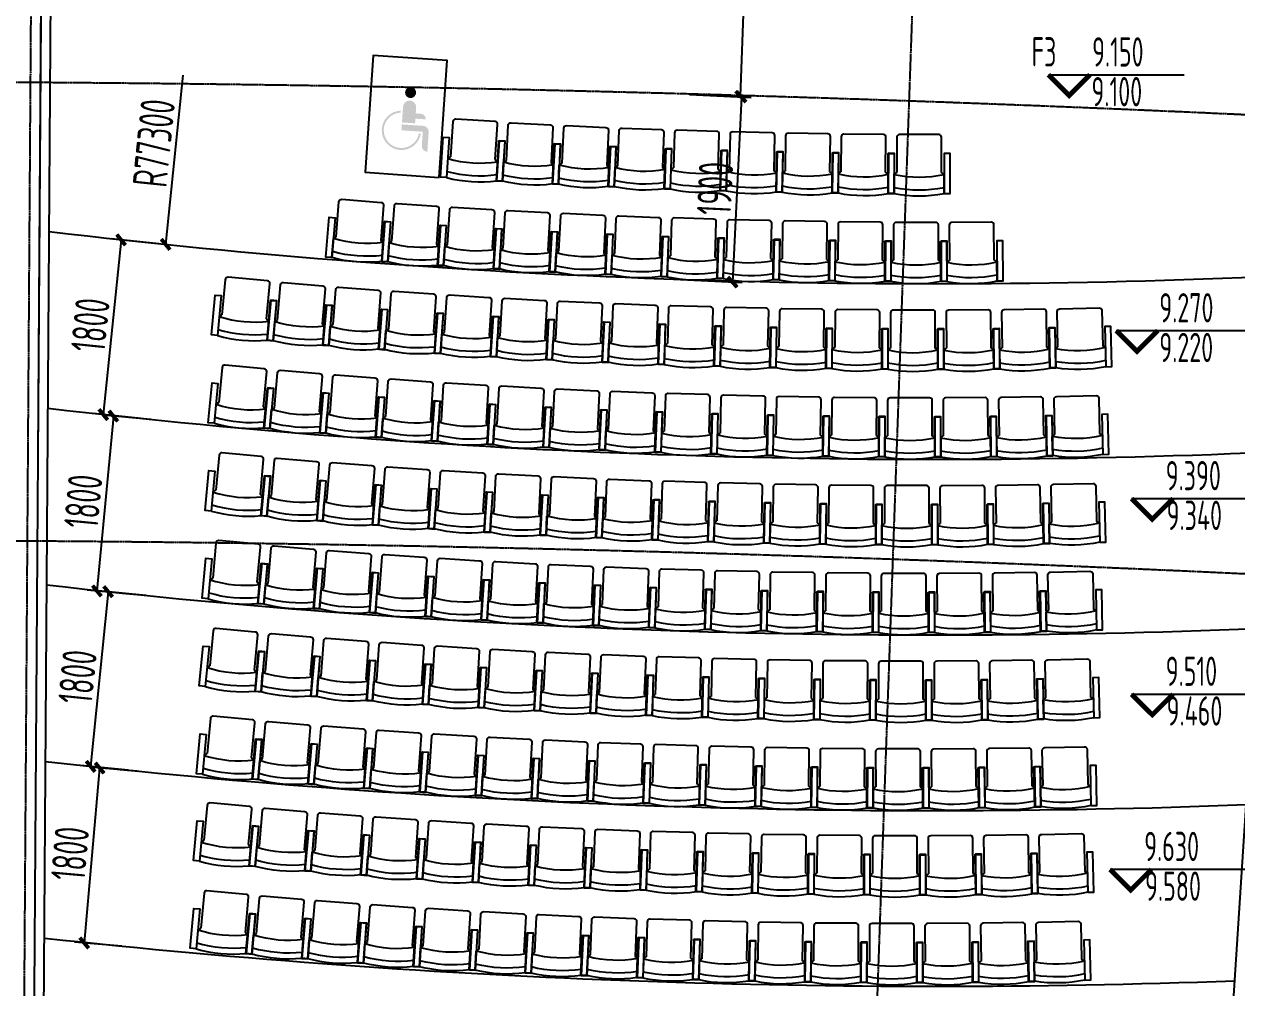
# Model space of a CAD drawing. Header units: millimetres. Extents: x 11515858 to 24947533, y -12764720 to -6305528.
# Drawn here: x 11780788 to 11793209, y -6390063 to -6380189 of the extents above; entities that cross this region are included whole.
import ezdxf
from ezdxf.enums import TextEntityAlignment as Align

# ---------------------------------------------------------------- set-up
doc = ezdxf.new("R2010")
doc.units = ezdxf.units.MM
doc.header["$LTSCALE"] = 10
for name, pattern in [('A2-RG-AXIS$0$CENTER', [2, 1.25, -0.25, 0.25, -0.25]), ('A2-RG-AXIS$0$DOTE', [2.4200000000000004, 2, -0.2, 0.02, -0.2]), ('A2-RI-F3$0$HIDDEN', [0.375, 0.25, -0.125])]:
    doc.linetypes.add(name, pattern=pattern)
for name, color, linetype in [('A2-RB-F3$0$A-DIMS-100', 1, 'Continuous'), ('A2-RD-F3$0$A-FURN-FIXT', 9, 'Continuous'), ('A2-RD-F3$0$A-STRS', 50, 'Continuous'), ('A2-RD-F3$0$an-door', 2, 'Continuous'), ('A2-RG-AXIS$0$A-GRID', 1, 'A2-RG-AXIS$0$CENTER'), ('A2-RI-F3$0$$2$A-SYMB', 4, 'Continuous'), ('A2-RI-F3$0$an-door', 2, 'Continuous')]:
    doc.layers.add(name, color=color, linetype=linetype)
doc.layers.add('A2-RD-F3$0$A-X-AREA', color=6, linetype='Continuous', plot=False)
doc.layers.add('A2-RD-F3$0$A-Z410-G-Vhcl', color=5, linetype='Continuous', lineweight=0)
doc.layers.add('A2-RI-F3$0$A-WALL', color=7, linetype='Continuous', lineweight=5)
doc.styles.add('A2-RB-F3$0$XD2008', font='hzs.shx', dxfattribs={"width": 0.7, "bigfont": 'hztxt.shx'})
doc.styles.add('A2-RI-F3$0$$0$XD2008', font='hzs.shx', dxfattribs={"width": 0.7, "bigfont": 'hztxt.shx'})
doc.dimstyles.new('A2-RB-F3$0$XD100', dxfattribs={"dimscale": 100, "dimtxt": 3.5, "dimasz": 1.5, "dimexe": 1, "dimexo": 2, "dimgap": 0.5, "dimtad": 1, "dimdec": 0, "dimdsep": 46, "dimtxsty": 'A2-RB-F3$0$XD2008', "dimcen": 2.5, "dimclrt": 4, "dimaunit": 1, "dimadec": 0, "dimazin": 0, "dimtfac": 1, "dimtdec": 0, "dimtix": 1, "dimtmove": 1, "dimatfit": 3, "dimfxl": 0, "dimtolj": 1, "dimtzin": 0, "dimarcsym": 0})
doc.dimstyles.new('A2-RB-F3$0$XD100$0', dxfattribs={"dimscale": 100, "dimtxt": 3.5, "dimasz": 1, "dimexe": 1, "dimexo": 2, "dimgap": 0.5, "dimtad": 1, "dimdec": 0, "dimdsep": 46, "dimtxsty": 'A2-RB-F3$0$XD2008', "dimblk1": 'A2-RB-F3$0$_ArchTick', "dimblk2": 'A2-RB-F3$0$_ArchTick', "dimsah": 1, "dimcen": 2.5, "dimclrt": 4, "dimaunit": 1, "dimadec": 0, "dimazin": 0, "dimtfac": 1, "dimtdec": 0, "dimtix": 1, "dimtmove": 1, "dimatfit": 3, "dimfxl": 0, "dimtolj": 1, "dimtzin": 0, "dimarcsym": 0})

# ---------------------------------------------------------------- blocks, each defined once
blk = doc.blocks.new('A2-RG-AXIS')
at = {"layer": 'A2-RG-AXIS$0$A-GRID', "linetype": 'A2-RG-AXIS$0$DOTE'}
for p, q in [((11780668.07683218, -6408085.268158897), (11780940.29684796, -6367886.203305705)), ((11790308.55620167, -6368084.190470519), (11788882.17161088, -6408258.863478498))]:
    blk.add_line(p, q, dxfattribs=at)
for radius, end in [(323299.9999999902, 95.40764405079874), (316699.9999999902, 95.40764403072032), (313399.9999999902, 95.40764402400131), (308699.9999999902, 95.4076440106419)]:
    blk.add_arc((11778730.70926435, -6694178.721949182), radius, 75.58928463849298, end, dxfattribs=at)
blk = doc.blocks.new('A2-RB-F3$0$_ArchTick')
at = {"color": 0, "linetype": 'ByBlock', "const_width": 0.4}
blk.add_lwpolyline([(-0.5, -0.5), (0.5, 0.5)], dxfattribs=at)
blk = doc.blocks.new('*D1087')
at = {"layer": 'A2-RB-F3$0$A-DIMS-100', "color": 0, "lineweight": -2, "transparency": 16777216}
for p, q in [((11787602.92220001, -6380908.430425173), (11788235.07789544, -6380939.103607856)), ((11788135.19540509, -6380934.257153263), (11788043.12369077, -6382831.799354919)), ((11787510.85048568, -6382805.972626829), (11788143.00618112, -6382836.645809511))]:
    blk.add_line(p, q, dxfattribs=at)
at = {"layer": 'Defpoints', "color": 0, "transparency": 16777216}
for p in [(11787403.15721931, -6380898.737515989), (11787311.08550499, -6382796.279717645), (11788043.12369077, -6382831.799354919)]:
    blk.add_point(p, dxfattribs=at)
at = {"layer": 'A2-RB-F3$0$A-DIMS-100', "color": 0, "lineweight": -2, "transparency": 16777216, "xscale": 100, "yscale": 100, "zscale": 100}
for p, rotation in [((11788135.19540509, -6380934.257153263), 87.22209787628806), ((11788043.12369077, -6382831.799354919), 267.2220978762881)]:
    blk.add_blockref('A2-RB-F3$0$_ArchTick', p, dxfattribs=dict(at, rotation=rotation))
at = {"layer": 'A2-RB-F3$0$A-DIMS-100', "color": 4, "transparency": 16777216, "insert": (11787864.42394465, -6381872.123731259), "char_height": 350, "attachment_point": 5, "rotation": 87.2220978762881, "style": 'A2-RB-F3$0$XD2008'}
blk.add_mtext('\\A1;1900', dxfattribs=at)
blk = doc.blocks.new('*D900')
at = {"layer": 'A2-RB-F3$0$A-DIMS-100', "color": 0, "lineweight": -2, "transparency": 16777216}
for p, q in [((11787701.46757624, -6378258.47761554), (11788322.06404446, -6378281.553104769)), ((11788123.68463125, -6380925.528713466), (11788222.13310074, -6378277.837396521)), ((11787603.01910675, -6380906.168932484), (11788223.61557497, -6380929.244421713))]:
    blk.add_line(p, q, dxfattribs=at)
at = {"layer": 'Defpoints', "color": 0, "transparency": 16777216}
for p in [(11787501.6056888, -6378251.046199044), (11788222.13310074, -6378277.837396521), (11787403.15721931, -6380898.737515989)]:
    blk.add_point(p, dxfattribs=at)
at = {"layer": 'A2-RB-F3$0$A-DIMS-100', "color": 0, "lineweight": -2, "transparency": 16777216, "xscale": 100, "yscale": 100, "zscale": 100}
for p, rotation in [((11788222.13310074, -6378277.837396521), 87.87056580313333), ((11788123.68463125, -6380925.528713466), 267.8705658031333)]:
    blk.add_blockref('A2-RB-F3$0$_ArchTick', p, dxfattribs=dict(at, rotation=rotation))
at = {"layer": 'A2-RB-F3$0$A-DIMS-100', "color": 4, "transparency": 16777216, "insert": (11787948.06424263, -6379593.322711437), "char_height": 350, "attachment_point": 5, "rotation": 87.87056580313333, "style": 'A2-RB-F3$0$XD2008'}
blk.add_mtext('\\A1;2650', dxfattribs=at)
blk = doc.blocks.new('*D901')
at = {"layer": 'A2-RB-F3$0$A-DIMS-100', "color": 0, "lineweight": -2, "transparency": 16777216}
for p, q in [((11781779.99585239, -6382398.364686991), (11781597.71056532, -6384189.110530999)), ((11782164.89233469, -6382437.544432126), (11781680.50995073, -6382388.237724416)), ((11781982.60704762, -6384228.290276133), (11781498.22466366, -6384178.983568424))]:
    blk.add_line(p, q, dxfattribs=at)
at = {"layer": 'Defpoints', "color": 0, "transparency": 16777216}
for p in [(11782363.86413801, -6382457.798357275), (11781597.71056532, -6384189.110530999), (11782181.57885094, -6384248.544201283)]:
    blk.add_point(p, dxfattribs=at)
at = {"layer": 'A2-RB-F3$0$A-DIMS-100', "color": 0, "lineweight": -2, "transparency": 16777216, "xscale": 100, "yscale": 100, "zscale": 100}
for p, rotation in [((11781779.99585239, -6382398.364686991), 84.18771414547122), ((11781597.71056532, -6384189.110530999), 264.1877141454712)]:
    blk.add_blockref('A2-RB-F3$0$_ArchTick', p, dxfattribs=dict(at, rotation=rotation))
at = {"layer": 'A2-RB-F3$0$A-DIMS-100', "color": 4, "transparency": 16777216, "insert": (11781465.00993012, -6383270.9519432), "char_height": 350, "attachment_point": 5, "rotation": 84.18771414547122, "style": 'A2-RB-F3$0$XD2008'}
blk.add_mtext('\\A1;1800', dxfattribs=at)
blk = doc.blocks.new('*D902')
at = {"layer": 'A2-RB-F3$0$A-DIMS-100', "color": 0, "lineweight": -2, "transparency": 16777216}
for p, q in [((11781700.60841549, -6384204.141387982), (11781532.36861899, -6385996.196534518)), ((11782085.77917648, -6384240.30157567), (11781601.04620514, -6384194.794395484)), ((11781917.53937997, -6386032.356722206), (11781432.80640863, -6385986.84954202))]:
    blk.add_line(p, q, dxfattribs=at)
at = {"layer": 'Defpoints', "color": 0, "transparency": 16777216}
for p in [(11782284.90359719, -6384258.995560665), (11781532.36861899, -6385996.196534518), (11782116.66380069, -6386051.050707201)]:
    blk.add_point(p, dxfattribs=at)
at = {"layer": 'A2-RB-F3$0$A-DIMS-100', "color": 0, "lineweight": -2, "transparency": 16777216, "xscale": 100, "yscale": 100, "zscale": 100}
for p, rotation in [((11781700.60841549, -6384204.141387982), 84.63673890037019), ((11781532.36861899, -6385996.196534518), 264.6367389003702)]:
    blk.add_blockref('A2-RB-F3$0$_ArchTick', p, dxfattribs=dict(at, rotation=rotation))
at = {"layer": 'A2-RB-F3$0$A-DIMS-100', "color": 4, "transparency": 16777216, "insert": (11781392.47354394, -6385079.138228131), "char_height": 350, "attachment_point": 5, "rotation": 84.6367389003702, "style": 'A2-RB-F3$0$XD2008'}
blk.add_mtext('\\A1;1800', dxfattribs=at)
blk = doc.blocks.new('*D903')
at = {"layer": 'A2-RB-F3$0$A-DIMS-100', "color": 0, "lineweight": -2, "transparency": 16777216}
for p, q in [((11781647.2373125, -6386003.859413933), (11781467.79407424, -6387794.888118601)), ((11782032.19413526, -6386042.428253554), (11781547.73546746, -6385993.890320059)), ((11781852.750897, -6387833.456958222), (11781368.29222919, -6387784.919024727))]:
    blk.add_line(p, q, dxfattribs=at)
at = {"layer": 'Defpoints', "color": 0, "transparency": 16777216}
for p in [(11782231.19782535, -6386062.366441302), (11781467.79407424, -6387794.888118601), (11782051.75458709, -6387853.39514597)]:
    blk.add_point(p, dxfattribs=at)
at = {"layer": 'A2-RB-F3$0$A-DIMS-100', "color": 0, "lineweight": -2, "transparency": 16777216, "xscale": 100, "yscale": 100, "zscale": 100}
for p, rotation in [((11781647.2373125, -6386003.859413933), 84.2786263601893), ((11781467.79407424, -6387794.888118601), 264.2786263601893)]:
    blk.add_blockref('A2-RB-F3$0$_ArchTick', p, dxfattribs=dict(at, rotation=rotation))
at = {"layer": 'A2-RB-F3$0$A-DIMS-100', "color": 4, "transparency": 16777216, "insert": (11781333.63654202, -6386876.943305049), "char_height": 350, "attachment_point": 5, "rotation": 84.27862636018928, "style": 'A2-RB-F3$0$XD2008'}
blk.add_mtext('\\A1;1800', dxfattribs=at)
blk = doc.blocks.new('*D904')
at = {"layer": 'A2-RB-F3$0$A-DIMS-100', "color": 0, "lineweight": -2, "transparency": 16777216}
for p, q in [((11781560.36306706, -6387811.131386641), (11781402.29158193, -6389604.050765016)), ((11781945.69510909, -6387845.103917078), (11781460.74946314, -6387802.349022805)), ((11781787.62362395, -6389638.023295453), (11781302.67797801, -6389595.268401179))]:
    blk.add_line(p, q, dxfattribs=at)
at = {"layer": 'Defpoints', "color": 0, "transparency": 16777216}
for p in [(11782144.92231692, -6387862.668644752), (11781402.29158193, -6389604.050765016), (11781986.85083178, -6389655.588023126)]:
    blk.add_point(p, dxfattribs=at)
at = {"layer": 'A2-RB-F3$0$A-DIMS-100', "color": 0, "lineweight": -2, "transparency": 16777216, "xscale": 100, "yscale": 100, "zscale": 100}
for p, rotation in [((11781560.36306706, -6387811.131386641), 84.96158509421868), ((11781402.29158193, -6389604.050765016), 264.9615850942187)]:
    blk.add_blockref('A2-RB-F3$0$_ArchTick', p, dxfattribs=dict(at, rotation=rotation))
at = {"layer": 'A2-RB-F3$0$A-DIMS-100', "color": 4, "transparency": 16777216, "insert": (11781257.19671568, -6388687.830757195), "char_height": 350, "attachment_point": 5, "rotation": 84.9615850942187, "style": 'A2-RB-F3$0$XD2008'}
blk.add_mtext('\\A1;1800', dxfattribs=at)
blk = doc.blocks.new('*D635')
at = {"layer": 'A2-RB-F3$0$A-DIMS-100', "color": 0, "lineweight": -2, "transparency": 16777216}
blk.add_line((11782413.45240063, -6380712.186264247), (11782235.91495816, -6382444.780629508), dxfattribs=at)
at = {"layer": 'Defpoints', "color": 0, "transparency": 16777216}
for p in [(11790117.55804997, -6305527.538725156), (11782235.91495816, -6382444.780629508)]:
    blk.add_point(p, dxfattribs=at)
at = {"layer": 'A2-RB-F3$0$A-DIMS-100', "color": 0, "lineweight": -2, "transparency": 16777216, "xscale": 100, "yscale": 100, "zscale": 100, "rotation": 264.1493711769298}
blk.add_blockref('A2-RB-F3$0$_ArchTick', (11782235.91495816, -6382444.780629508), dxfattribs=at)
at = {"layer": 'A2-RB-F3$0$A-DIMS-100', "color": 4, "transparency": 16777216, "insert": (11782116.14600525, -6381406.329334307), "char_height": 350, "attachment_point": 5, "rotation": 84.14937117692988, "style": 'A2-RB-F3$0$XD2008'}
blk.add_mtext('\\A1;R77300', dxfattribs=at)
blk = doc.blocks.new('A2-RD-F3$0$LEC-SEAT')
for p, q in [((-21, -0.8761491314508021), (-21, -8.01554912024585)), ((-21.00000000001455, -8.01554912024585), (-20, -8.744507682713447)), ((-20, -8.744507682713447), (-20, -21.93965517242032)), ((-2.25, -8.01554912024585), (-3.25, -8.744507682698895)), ((-3.25, -21.93965517242032), (-3.25, -8.744507682698895)), ((-19, -22.93965517242032), (-4.25, -22.93965517242032))]:
    blk.add_line(p, q)
for points in [[(-21, -0.8761491314508021), (-23.25, -0.8761491314508021), (-23.25, -15.8761491314508), (-21, -15.8761491314508)], [(-2.25, -0.8761491314508021), (0, -0.8761491314508021), (0, -15.8761491314508), (-2.25, -15.8761491314508)]]:
    blk.add_lwpolyline(points, close=True)
for centre, radius, start, end in [((-11.625, -50.59541755951068), 50.5954175595173, 79.32175774559357, 100.678242254391), ((-11.625, -50.64130033686524), 48.39130033686291, 78.82927160819938, 101.1707283917877), ((-11.625, -50.78023831768951), 43.78023831768208, 77.63505639583515, 102.3649436041496), ((-19, -21.93965517242032), 1, 180, 270), ((-4.25, -21.93965517242032), 1, 269.999999999999, 359.9999999999994)]:
    blk.add_arc(centre, radius, start, end)
blk = doc.blocks.new('*U1138')
at = {"layer": 'A2-RD-F3$0$A-Z410-G-Vhcl', "extrusion": (0, 0, -1)}
h = blk.add_hatch(color=2, dxfattribs=at)
edge = h.paths.add_edge_path()
edge.add_arc((-0.004128938020939721, 0.03896337637788339), 0.008198989428352092, 0, 360)
for points in [[(-0.01388309648702091, -0.006187762827734034), (0.00562522016200262, -0.006187762827734034), (0.005625220221767258, 0.01724080455081634, 0.9999999999999999), (-0.01388309648702091, 0.01724080437796438), (-0.01388309648702091, 0.00858665043441853), (-0.02142081611419222, 0.008586650643715998, 0.414213562373095), (-0.02925490117790996, 0.0007525654690532235), (-0.01388309648702091, 0.0007525654690532235)], [(0.008551467606205954, 0.008246000822749622, -2.078417586377585), (-0.02051353296724123, -0.02081900002914949), (-0.02349057451151282, -0.02081900005217729, 2.108883559520127), (0.008551467602876173, 0.01122304185010847)], [(-0.02610997259562176, -0.01789275258529077), (0.00562522016200262, -0.01789275258529077), (0.00562522016200262, -0.0091140102656313), (-0.02610997246744517, -0.009114010286308094, 0.414213562373095), (-0.03488871491530254, -0.01789275258529077), (-0.03488871476029853, -0.04715522716439668, 0.414213562373095), (-0.02610997259562176, -0.03837648504994817)]]:
    blk.add_hatch(color=2, dxfattribs=at).paths.add_polyline_path(points)
blk = doc.blocks.new('A2-RD-F3')
at = {"layer": 'A2-RD-F3$0$A-FURN-FIXT', "linetype": 'Continuous'}
blk.add_lwpolyline([(11785039.46487272, -6381758.170424471), (11785121.2947426, -6380560.959839538), (11784363.06993609, -6380509.13484063), (11784281.24006621, -6381706.345425559)], close=True, dxfattribs=at)
at = {"layer": 'A2-RD-F3$0$A-STRS', "linetype": 'Continuous'}
for radius, start, end in [(77319.99999999999, 263.2597292767692, 272.6215223692807), (79119.99999999999, 263.4048200262736, 272.477627117097), (80919.99999999999, 263.5434185861478, 272.3401699536998), (82719.99999999999, 263.6759519398771, 272.2087275054498), (84519.99999999999, 263.8028103675333, 272.0829127864303)]:
    blk.add_arc((11790117.5580499, -6305527.538725146), radius, start, end, dxfattribs=at)
at = {"layer": 'A2-RD-F3$0$A-X-AREA'}
blk.add_lwpolyline([(11780970.88132322, -6378137.217919135), (11780879.80646918, -6391586.353603254, -0.01007234531010911), (11793065.61200478, -6391918.452374429, -0.01007234531010911)], format="xyb", dxfattribs=at)
at = {"layer": 'A2-RD-F3$0$an-door'}
for p, q in [((11780980.48100621, -6391487.082607938), (11781070.20154134, -6378237.94073283)), ((11793072.02926452, -6391818.644325444), (11793922.26886139, -6378594.813780882))]:
    blk.add_line(p, q, dxfattribs=at)
at = {"layer": 'A2-RD-F3$0$A-FURN-FIXT', "linetype": 'Continuous'}
for p, xscale, yscale, zscale, rotation in [((11785052.18095032, -6381780.408236726), 27.37254901797536, 27.37254901797536, 27.37254901797536, 176.3956044613331), ((11786259.91623496, -6381853.264362874), -27.37254902048176, 27.37254901975333, 27.37254901960838, 176.8256044617711), ((11786832.86587928, -6381879.165756459), -27.37254901991148, 27.3725490197535, 27.37254901960838, 177.2556044624685), ((11787405.99377429, -6381900.766522151), -27.37254901947619, 27.37254901975393, 27.37254901960838, 177.6856044620673), ((11787343.15462467, -6381898.558987706), 27.37254901974042, 27.37254901974042, 27.37254901974042, 178.290457756919), ((11787916.38545171, -6381917.229714856), 27.37254901921542, 27.37254901921542, 27.37254901921542, 178.7204577577465), ((11788489.74025648, -6381931.597907509), 27.37254902053473, 27.37254902053473, 27.37254902053473, 179.1504577570037), ((11789063.18674565, -6381941.662756397), 27.3725490188429, 27.3725490188429, 27.3725490188429, 179.5804577574827), ((11789636.69262069, -6381947.423694632), 27.37254901935512, 27.37254901935512, 27.37254901935512, 180.0104577571734), ((11784510.90610993, -6382649.219235355), -27.37254901948808, 27.37254901975363, 27.37254901960838, 175.5356044615735), ((11785083.12742827, -6382688.012790993), -27.37254901934342, 27.37254901975356, 27.37254901960838, 175.9656044621782), ((11785655.62377149, -6382722.510821654), -27.37254901983314, 27.37254901975338, 27.37254901960838, 176.3956044615782), ((11786228.3628946, -6382752.711384274), -27.37254902048176, 27.37254901975333, 27.37254901960838, 176.8256044617711), ((11786801.31253893, -6382778.612777859), -27.37254901991148, 27.3725490197535, 27.37254901960838, 177.2556044624685), ((11787374.44043394, -6382800.213543555), -27.37254901947619, 27.37254901975393, 27.37254901960838, 177.6856044620673), ((11787311.60128431, -6382798.006009107), 27.37254901974042, 27.37254901974042, 27.37254901974042, 178.290457756919), ((11787884.83211135, -6382816.676736256), 27.37254901921542, 27.37254901921542, 27.37254901921542, 178.7204577577465), ((11788458.18691613, -6382831.04492891), 27.37254902053473, 27.37254902053473, 27.37254902053473, 179.1504577570037), ((11789031.63340529, -6382841.109777799), 27.3725490188429, 27.3725490188429, 27.3725490188429, 179.5804577574827), ((11789605.13928034, -6382846.870716034), 27.37254901935512, 27.37254901935512, 27.37254901935512, 180.0104577571734), ((11790178.6722394, -6382848.327419143), 27.37254902053391, 27.37254902053391, 27.37254902053391, 180.4404577571269), ((11782702.43436179, -6383396.505692612), 27.37254902031613, 27.37254902031613, 27.37254902031613, 174.675604462926), ((11783907.43870586, -6383505.579354106), -27.37254901963502, 27.37254901975389, 27.37254901960838, 175.1056044626017), ((11784479.35276981, -6383548.666249744), -27.37254901948808, 27.37254901975363, 27.37254901960838, 175.5356044615735), ((11785051.57408815, -6383587.459805385), -27.37254901934342, 27.37254901975356, 27.37254901960838, 175.9656044621782), ((11785624.07043137, -6383621.957836042), -27.37254901983314, 27.37254901975338, 27.37254901960838, 176.3956044615782), ((11786196.80955448, -6383652.158398663), -27.37254902048176, 27.37254901975333, 27.37254901960838, 176.8256044617711), ((11786769.7591988, -6383678.059792248), -27.37254901991148, 27.3725490197535, 27.37254901960838, 177.2556044624685), ((11787342.88709382, -6383699.660557945), -27.37254901947619, 27.37254901975393, 27.37254901960838, 177.6856044620673), ((11787280.04794419, -6383697.453023498), 27.37254901974042, 27.37254901974042, 27.37254901974042, 178.290457756919), ((11787853.27877123, -6383716.123750647), 27.37254901921542, 27.37254901921542, 27.37254901921542, 178.7204577577465), ((11788426.63357601, -6383730.491943299), 27.37254902053473, 27.37254902053473, 27.37254902053473, 179.1504577570037), ((11789000.08006517, -6383740.556792188), 27.3725490188429, 27.3725490188429, 27.3725490188429, 179.5804577574827), ((11789573.58594022, -6383746.317730424), 27.37254901935512, 27.37254901935512, 27.37254901935512, 180.0104577571734), ((11790147.11889929, -6383747.774433532), 27.37254902053391, 27.37254902053391, 27.37254902053391, 180.4404577571269), ((11790720.64663899, -6383744.926819465), 27.37254901968736, 27.37254901968736, 27.37254901968736, 180.8704577565455), ((11791930.33448232, -6383720.681106897), -27.37254902043766, 27.37254901975462, 27.37254901960838, 181.3004577570018), ((11782670.8810219, -6384295.952700243), 27.37254902031613, 27.37254902031613, 27.37254902031613, 174.675604462926), ((11783875.88536596, -6384405.026361737), -27.37254901963502, 27.37254901975389, 27.37254901960838, 175.1056044626017), ((11784447.79942991, -6384448.113257375), -27.37254901948808, 27.37254901975363, 27.37254901960838, 175.5356044615735), ((11785020.02074825, -6384486.906813014), -27.37254901934342, 27.37254901975356, 27.37254901960838, 175.9656044621782), ((11785592.51709147, -6384521.404843669), -27.37254901983314, 27.37254901975338, 27.37254901960838, 176.3956044615782), ((11786165.25621458, -6384551.605406292), -27.37254902048176, 27.37254901975333, 27.37254901960838, 176.8256044617711), ((11786738.2058589, -6384577.50679988), -27.37254901991148, 27.3725490197535, 27.37254901960838, 177.2556044624685), ((11787311.33375392, -6384599.107565572), -27.37254901947619, 27.37254901975393, 27.37254901960838, 177.6856044620673), ((11787248.49460429, -6384596.900031127), 27.37254901974042, 27.37254901974042, 27.37254901974042, 178.290457756919), ((11787821.72543133, -6384615.570758276), 27.37254901921542, 27.37254901921542, 27.37254901921542, 178.7204577577465), ((11788395.08023611, -6384629.93895093), 27.37254902053473, 27.37254902053473, 27.37254902053473, 179.1504577570037), ((11788968.52672527, -6384640.003799815), 27.3725490188429, 27.3725490188429, 27.3725490188429, 179.5804577574827), ((11789542.03260032, -6384645.764738053), 27.37254901935512, 27.37254901935512, 27.37254901935512, 180.0104577571734), ((11790115.56555939, -6384647.221441161), 27.37254902053391, 27.37254902053391, 27.37254902053391, 180.4404577571269), ((11790689.09329909, -6384644.373827096), 27.37254901968736, 27.37254901968736, 27.37254901968736, 180.8704577565455), ((11791898.7811424, -6384620.128114541), -27.37254902043766, 27.37254901975462, 27.37254901960838, 181.3004577570018), ((11782639.32768221, -6385195.39970135), 27.37254902031613, 27.37254902031613, 27.37254902031613, 174.675604462926), ((11783844.33202627, -6385304.473362845), -27.37254901963502, 27.37254901975389, 27.37254901960838, 175.1056044626017), ((11784416.24609022, -6385347.560258483), -27.37254901948808, 27.37254901975363, 27.37254901960838, 175.5356044615735), ((11784988.46740856, -6385386.353814124), -27.37254901934342, 27.37254901975356, 27.37254901960838, 175.9656044621782), ((11785560.96375179, -6385420.851844779), -27.37254901983314, 27.37254901975338, 27.37254901960838, 176.3956044615782), ((11786133.70287489, -6385451.0524074), -27.37254902048176, 27.37254901975333, 27.37254901960838, 176.8256044617711), ((11786706.65251921, -6385476.953800987), -27.37254901991148, 27.3725490197535, 27.37254901960838, 177.2556044624685), ((11787279.78041423, -6385498.55456668), -27.37254901947619, 27.37254901975393, 27.37254901960838, 177.6856044620673), ((11787216.9412646, -6385496.347032237), 27.37254901974042, 27.37254901974042, 27.37254901974042, 178.290457756919), ((11787790.17209164, -6385515.017759387), 27.37254901921542, 27.37254901921542, 27.37254901921542, 178.7204577577465), ((11788363.52689642, -6385529.38595204), 27.37254902053473, 27.37254902053473, 27.37254902053473, 179.1504577570037), ((11788936.97338559, -6385539.450800925), 27.3725490188429, 27.3725490188429, 27.3725490188429, 179.5804577574827), ((11790084.0122197, -6385546.668442269), 27.37254902053391, 27.37254902053391, 27.37254902053391, 180.4404577571269), ((11790657.5399594, -6385543.820828202), 27.37254901968736, 27.37254901968736, 27.37254901968736, 180.8704577565455), ((11791867.22780272, -6385519.57511565), -27.37254902043766, 27.37254901975462, 27.37254901960838, 181.3004577570018), ((11789510.47926063, -6385545.211739163), 27.37254901935512, 27.37254901935512, 27.37254901935512, 180.0104577571734), ((11782607.77434272, -6386094.84669615), 27.37254902040261, 27.37254902040261, 27.37254902040261, 174.675604460985), ((11783812.7786868, -6386203.92035766), -27.37254901963502, 27.37254901975389, 27.37254901960838, 175.1056044626017), ((11784384.69275075, -6386247.007253298), -27.37254901948808, 27.37254901975363, 27.37254901960838, 175.5356044615735), ((11784956.91406909, -6386285.800808939), -27.37254901934342, 27.37254901975356, 27.37254901960838, 175.9656044621782), ((11785529.41041231, -6386320.298839598), -27.37254901983314, 27.37254901975338, 27.37254901960838, 176.3956044615782), ((11786102.14953541, -6386350.499402218), -27.37254902048176, 27.37254901975333, 27.37254901960838, 176.8256044617711), ((11786675.09917974, -6386376.400795803), -27.37254901991148, 27.3725490197535, 27.37254901960838, 177.2556044624685), ((11787248.22707475, -6386398.001561497), -27.37254901947619, 27.37254901975393, 27.37254901960838, 177.6856044620673), ((11787185.38792513, -6386395.794027052), 27.37254901974042, 27.37254901974042, 27.37254901974042, 178.290457756919), ((11787758.61875216, -6386414.464754202), 27.37254901921542, 27.37254901921542, 27.37254901921542, 178.7204577577465), ((11788331.97355694, -6386428.832946853), 27.37254902053473, 27.37254902053473, 27.37254902053473, 179.1504577570037), ((11788905.42004611, -6386438.897795741), 27.3725490188429, 27.3725490188429, 27.3725490188429, 179.5804577574827), ((11789478.92592116, -6386444.658733978), 27.37254901935512, 27.37254901935512, 27.37254901935512, 180.0104577571734), ((11790052.45888022, -6386446.115437088), 27.37254902053391, 27.37254902053391, 27.37254902053391, 180.4404577571269), ((11790625.98661993, -6386443.267823021), 27.37254901968736, 27.37254901968736, 27.37254901968736, 180.8704577565455), ((11791835.67446324, -6386419.022110468), -27.37254902043766, 27.37254901975462, 27.37254901960838, 181.3004577570018), ((11782578.87290479, -6386994.401200788), 27.37254902040261, 27.37254902040261, 27.37254902040261, 174.675604460985), ((11783783.87724886, -6387103.474862298), -27.37254901963502, 27.37254901975389, 27.37254901960838, 175.1056044626017), ((11784355.79131281, -6387146.561757935), -27.37254901948808, 27.37254901975363, 27.37254901960838, 175.5356044615735), ((11784928.01263115, -6387185.355313577), -27.37254901934342, 27.37254901975356, 27.37254901960838, 175.9656044621782), ((11785500.50897437, -6387219.853344236), -27.37254901983314, 27.37254901975338, 27.37254901960838, 176.3956044615782), ((11786073.24809748, -6387250.053906856), -27.37254902048176, 27.37254901975333, 27.37254901960838, 176.8256044617711), ((11786646.1977418, -6387275.955300441), -27.37254901991148, 27.3725490197535, 27.37254901960838, 177.2556044624685), ((11787219.32563682, -6387297.556066135), -27.37254901947619, 27.37254901975393, 27.37254901960838, 177.6856044620673), ((11787156.48648719, -6387295.348531689), 27.37254901974042, 27.37254901974042, 27.37254901974042, 178.290457756919), ((11787729.71731423, -6387314.01925884), 27.37254901921542, 27.37254901921542, 27.37254901921542, 178.7204577577465), ((11788303.07211901, -6387328.38745149), 27.37254902053473, 27.37254902053473, 27.37254902053473, 179.1504577570037), ((11788876.51860817, -6387338.452300379), 27.3725490188429, 27.3725490188429, 27.3725490188429, 179.5804577574827), ((11789450.02448322, -6387344.213238616), 27.37254901935512, 27.37254901935512, 27.37254901935512, 180.0104577571734), ((11790023.55744229, -6387345.669941725), 27.37254902053391, 27.37254902053391, 27.37254902053391, 180.4404577571269), ((11790597.08518199, -6387342.822327659), 27.37254901968736, 27.37254901968736, 27.37254901968736, 180.8704577565455), ((11791806.77302531, -6387318.576615105), -27.37254902043766, 27.37254901975462, 27.37254901960838, 181.3004577570018), ((11782549.97205856, -6387893.937405227), 27.37254902040261, 27.37254902040261, 27.37254902040261, 174.675604460985), ((11783754.97640263, -6388003.011066737), -27.37254901963502, 27.37254901975389, 27.37254901960838, 175.1056044626017), ((11784326.89046658, -6388046.097962374), -27.37254901948808, 27.37254901975363, 27.37254901960838, 175.5356044615735), ((11784899.11178492, -6388084.891518015), -27.37254901934342, 27.37254901975356, 27.37254901960838, 175.9656044621782), ((11785471.60812814, -6388119.389548674), -27.37254901983314, 27.37254901975338, 27.37254901960838, 176.3956044615782), ((11786044.34725125, -6388149.590111295), -27.37254902048176, 27.37254901975333, 27.37254901960838, 176.8256044617711), ((11786617.29689557, -6388175.49150488), -27.37254901991148, 27.3725490197535, 27.37254901960838, 177.2556044624685), ((11787190.42479059, -6388197.092270574), -27.37254901947619, 27.37254901975393, 27.37254901960838, 177.6856044620673), ((11787127.58564096, -6388194.884736128), 27.37254901974042, 27.37254901974042, 27.37254901974042, 178.290457756919), ((11787700.816468, -6388213.555463279), 27.37254901921542, 27.37254901921542, 27.37254901921542, 178.7204577577465), ((11788274.17127278, -6388227.923655929), 27.37254902053473, 27.37254902053473, 27.37254902053473, 179.1504577570037), ((11788847.61776194, -6388237.988504818), 27.3725490188429, 27.3725490188429, 27.3725490188429, 179.5804577574827), ((11789421.12363699, -6388243.749443054), 27.37254901935512, 27.37254901935512, 27.37254901935512, 180.0104577571734), ((11789994.65659606, -6388245.206146164), 27.37254902053391, 27.37254902053391, 27.37254902053391, 180.4404577571269), ((11790568.18433576, -6388242.358532097), 27.37254901968736, 27.37254901968736, 27.37254901968736, 180.8704577565455), ((11791777.87217908, -6388218.112819544), -27.37254902043766, 27.37254901975462, 27.37254901960838, 181.3004577570018), ((11782518.02389764, -6388783.425392997), 27.37254902040261, 27.37254902040261, 27.37254902040261, 174.675604460985), ((11783723.02824171, -6388892.499054507), -27.37254901963502, 27.37254901975389, 27.37254901960838, 175.1056044626017), ((11784294.94230566, -6388935.585950145), -27.37254901948808, 27.37254901975363, 27.37254901960838, 175.5356044615735), ((11784867.163624, -6388974.379505786), -27.37254901934342, 27.37254901975356, 27.37254901960838, 175.9656044621782), ((11785439.65996722, -6389008.877536445), -27.37254901983314, 27.37254901975338, 27.37254901960838, 176.3956044615782), ((11786012.39909033, -6389039.078099065), -27.37254902048176, 27.37254901975333, 27.37254901960838, 176.8256044617711), ((11786585.34873465, -6389064.97949265), -27.37254901991148, 27.3725490197535, 27.37254901960838, 177.2556044624685), ((11787158.47662967, -6389086.580258344), -27.37254901947619, 27.37254901975393, 27.37254901960838, 177.6856044620673), ((11787095.63748004, -6389084.372723899), 27.37254901974042, 27.37254901974042, 27.37254901974042, 178.290457756919), ((11787668.86830708, -6389103.043451049), 27.37254901921542, 27.37254901921542, 27.37254901921542, 178.7204577577465), ((11788242.22311186, -6389117.4116437), 27.37254902053473, 27.37254902053473, 27.37254902053473, 179.1504577570037), ((11788815.66960102, -6389127.476492588), 27.3725490188429, 27.3725490188429, 27.3725490188429, 179.5804577574827), ((11789389.17547607, -6389133.237430825), 27.37254901935512, 27.37254901935512, 27.37254901935512, 180.0104577571734), ((11789962.70843513, -6389134.694133935), 27.37254902053391, 27.37254902053391, 27.37254902053391, 180.4404577571269), ((11790536.23617484, -6389131.846519868), 27.37254901968736, 27.37254901968736, 27.37254901968736, 180.8704577565455), ((11791745.92401816, -6389107.600807315), -27.37254902043766, 27.37254901975462, 27.37254901960838, 181.3004577570018), ((11782485.71895198, -6389682.845423283), 27.37254902040261, 27.37254902040261, 27.37254902040261, 174.675604460985), ((11783690.72329605, -6389791.919084793), -27.37254901963502, 27.37254901975389, 27.37254901960838, 175.1056044626017), ((11784262.63736, -6389835.00598043), -27.37254901948808, 27.37254901975363, 27.37254901960838, 175.5356044615735), ((11784834.85867834, -6389873.799536072), -27.37254901934342, 27.37254901975356, 27.37254901960838, 175.9656044621782), ((11785407.35502156, -6389908.297566731), -27.37254901983314, 27.37254901975338, 27.37254901960838, 176.3956044615782), ((11785980.09414467, -6389938.498129351), -27.37254902048176, 27.37254901975333, 27.37254901960838, 176.8256044617711), ((11786553.04378899, -6389964.399522936), -27.37254901991148, 27.3725490197535, 27.37254901960838, 177.2556044624685), ((11787126.17168401, -6389986.00028863), -27.37254901947619, 27.37254901975393, 27.37254901960838, 177.6856044620673), ((11787063.33253438, -6389983.792754184), 27.37254901974042, 27.37254901974042, 27.37254901974042, 178.290457756919), ((11787636.56336142, -6390002.463481335), 27.37254901921542, 27.37254901921542, 27.37254901921542, 178.7204577577465), ((11791713.6190725, -6390007.0208376), -27.37254902043766, 27.37254901975462, 27.37254901960838, 181.3004577570018), ((11788209.9181662, -6390016.831673985), 27.37254902053473, 27.37254902053473, 27.37254902053473, 179.1504577570037), ((11788783.36465536, -6390026.896522874), 27.3725490188429, 27.3725490188429, 27.3725490188429, 179.5804577574827), ((11789356.87053041, -6390032.657461111), 27.37254901935512, 27.37254901935512, 27.37254901935512, 180.0104577571734), ((11789930.40348948, -6390034.11416422), 27.37254902053391, 27.37254902053391, 27.37254902053391, 180.4404577571269), ((11790503.93122918, -6390031.266550153), 27.37254901968736, 27.37254901968736, 27.37254901968736, 180.8704577565455)]:
    blk.add_blockref('A2-RD-F3$0$LEC-SEAT', p, dxfattribs=dict(at, xscale=xscale, yscale=yscale, zscale=zscale, rotation=rotation))
at = {"layer": 'A2-RD-F3$0$A-Z410-G-Vhcl', "color": 2, "extrusion": (3.78015953368614e-42, 5.530556278460408e-41, -1), "xscale": -6898.552177697647, "yscale": 6898.552177847363, "zscale": 6898.552177799478, "rotation": 3.857150721154286}
blk.add_blockref('*U1138', (-11784699.04074756, -6381155.138752241), dxfattribs=at)
blk = doc.blocks.new('A2-RI-F3$0$$2$ECADI-TAG-HGHT（国标）')
at = {"color": 1}
blk.add_line((-2.121320343547268, 2.12132034356182), (11.76789873224334, 2.12132034356182), dxfattribs=at)
at = {"color": 1, "const_width": 0.5}
blk.add_lwpolyline([(-2.121320343547268, 2.12132034356182), (0, 0), (2.12132034356182, 2.12132034356182)], dxfattribs=at)
at = {"style": 'A2-RI-F3$0$$0$XD2008', "width": 0.7}
blk.add_attdef('FL', text='', height=3, dxfattribs=at).set_placement((-2.68878502388543, 2.967328765218554), align=Align.RIGHT)
for tag, p in [('F.F.L.', (2.283611041901167, 2.967328765218554)), ('T.O.S.', (2.283611041901167, -1.104423031574697))]:
    blk.add_attdef(tag, p, '', height=3, dxfattribs=at)
blk = doc.blocks.new('A2-RI-F3')
at = {"layer": 'A2-RI-F3$0$A-WALL'}
blk.add_line((11780879.80647007, -6391586.353603262), (11780970.88132322, -6378137.217919136), dxfattribs=at)
at = {"layer": 'A2-RI-F3$0$an-door'}
for p, q in [((11780980.48100621, -6391487.082607938), (11781070.20154134, -6378237.94073283)), ((11793072.02926452, -6391818.644325444), (11793922.26886139, -6378594.813780882))]:
    blk.add_line(p, q, dxfattribs=at)
at = {"linetype": 'A2-RI-F3$0$HIDDEN', "ltscale": 3}
blk.add_blockref('A2-RG-AXIS', (0, 0), dxfattribs=at)
at = {"layer": 'A2-RI-F3$0$$2$A-SYMB'}
ref = blk.add_blockref('A2-RI-F3$0$$2$ECADI-TAG-HGHT（国标）', (11791492.62877379, -6380919.186874973), dxfattribs=dict(at, xscale=100, yscale=100, zscale=100))
ref.add_attrib('F.F.L.', '9.150', (11791727.57467536, -6380622.45399845), dxfattribs={"layer": '0', "height": 300, "style": 'A2-RI-F3$0$$0$XD2008', "width": 0.6999999999999998})
ref.add_attrib('T.O.S.', '9.100', (11791720.98987798, -6381029.629178131), dxfattribs={"layer": '0', "height": 300, "style": 'A2-RI-F3$0$$0$XD2008', "width": 0.6999999999999998})
ref.add_attrib('FL', 'F3', dxfattribs={"layer": '0', "height": 300, "style": 'A2-RI-F3$0$$0$XD2008', "width": 0.6999999999999998}).set_placement((11791361.29234388, -6380621.695384259), align=Align.RIGHT)
at = {"layer": 'A2-RI-F3$0$$2$A-SYMB', "xscale": 100, "yscale": 100, "zscale": 100}
blk.add_blockref('A2-RI-F3$0$$2$ECADI-TAG-HGHT（国标）', (11792187.59521797, -6383541.014066377), dxfattribs=at).add_auto_attribs({'F.F.L.': '9.270', 'T.O.S.': '9.220'})
at = {"layer": 'A2-RI-F3$0$$2$A-SYMB'}
ref = blk.add_blockref('A2-RI-F3$0$$2$ECADI-TAG-HGHT（国标）', (11792343.84641923, -6385261.399116196), dxfattribs=dict(at, xscale=100, yscale=100, zscale=100))
ref.add_attrib('F.F.L.', '9.390', (11792481.47445844, -6384964.666239673), dxfattribs={"layer": '0', "height": 300, "style": 'A2-RI-F3$0$$0$XD2008', "width": 0.6999999999999998})
ref.add_attrib('T.O.S.', '9.340', (11792490.70579076, -6385371.841419354), dxfattribs={"layer": '0', "height": 300, "style": 'A2-RI-F3$0$$0$XD2008', "width": 0.6999999999999998})
ref = blk.add_blockref('A2-RI-F3$0$$2$ECADI-TAG-HGHT（国标）', (11792343.84641923, -6387266.158154608), dxfattribs=dict(at, xscale=100, yscale=100, zscale=100))
ref.add_attrib('F.F.L.', '9.510', (11792481.47445844, -6386969.425278085), dxfattribs={"layer": '0', "height": 300, "style": 'A2-RI-F3$0$$0$XD2008', "width": 0.6999999999999998})
ref.add_attrib('T.O.S.', '9.460', (11792490.70579076, -6387376.600457766), dxfattribs={"layer": '0', "height": 300, "style": 'A2-RI-F3$0$$0$XD2008', "width": 0.6999999999999998})
ref = blk.add_blockref('A2-RI-F3$0$$2$ECADI-TAG-HGHT（国标）', (11792123.22014554, -6389061.582951075), dxfattribs=dict(at, xscale=100, yscale=100, zscale=100))
ref.add_attrib('F.F.L.', '9.630', (11792260.84818474, -6388764.850074553), dxfattribs={"layer": '0', "height": 300, "style": 'A2-RI-F3$0$$0$XD2008', "width": 0.6999999999999998})
ref.add_attrib('T.O.S.', '9.580', (11792270.07951706, -6389172.025254234), dxfattribs={"layer": '0', "height": 300, "style": 'A2-RI-F3$0$$0$XD2008', "width": 0.6999999999999998})
blk = doc.blocks.new('A2-RB-F3')
at = {"layer": 'A2-RB-F3$0$A-DIMS-100'}
dim = blk.add_radius_dim(center=(11790117.55804997, -6305527.538725156), mpoint=(11782235.91495816, -6382444.780629508), text='R77300', dimstyle='A2-RB-F3$0$XD100', override={"dimasz": 1, "dimblk1": 'A2-RB-F3$0$_ArchTick', "dimblk2": 'A2-RB-F3$0$_ArchTick', "dimsah": 1}, dxfattribs=at)
dim.commit()
dim.dimension.update_dxf_attribs({"geometry": '*D635', "text_midpoint": (11782339.97398545, -6381429.264793381), "dimtype": 132})
for p1, p2, distance, picture, middle in [((11787403.15721931, -6380898.737515989), (11787501.6056888, -6378251.046199044), -721.0253252287848, '*D900', (11787948.06424263, -6379593.322711437)), ((11782363.86413801, -6382457.798357273), (11782181.57885094, -6384248.544201281), -586.8854539999725, '*D901', (11781465.00993012, -6383270.9519432)), ((11782284.90359719, -6384258.995560664), (11782116.66380069, -6386051.0507072), -586.8644133183788, '*D902', (11781392.47354394, -6385079.138228131)), ((11782231.19782535, -6386062.366441302), (11782051.75458709, -6387853.395145971), -586.8841051010039, '*D903', (11781333.63654202, -6386876.943305049)), ((11782144.92231693, -6387862.668644755), (11781986.85083179, -6389655.588023129), -586.8267253370938, '*D904', (11781257.19671568, -6388687.830757195))]:
    dim = blk.add_aligned_dim(p1=p1, p2=p2, distance=distance, dimstyle='A2-RB-F3$0$XD100$0', dxfattribs=at)
    dim.commit()
    dim.dimension.update_dxf_attribs({"geometry": picture, "text_midpoint": middle})
dim = blk.add_aligned_dim(p1=(11787403.15721931, -6380898.737515988), p2=(11787311.08550499, -6382796.279717645), distance=732.8994133376923, text='1900', dimstyle='A2-RB-F3$0$XD100$0', dxfattribs=at)
dim.commit()
dim.dimension.update_dxf_attribs({"geometry": '*D1087', "text_midpoint": (11787864.42394465, -6381872.123731259)})

msp = doc.modelspace()

# ---------------------------------------------------------------- block references
for name in ['A2-RB-F3', 'A2-RI-F3', 'A2-RG-AXIS', 'A2-RD-F3']:
    msp.add_blockref(name, (0, 0))

doc.saveas('drawing.dxf')
